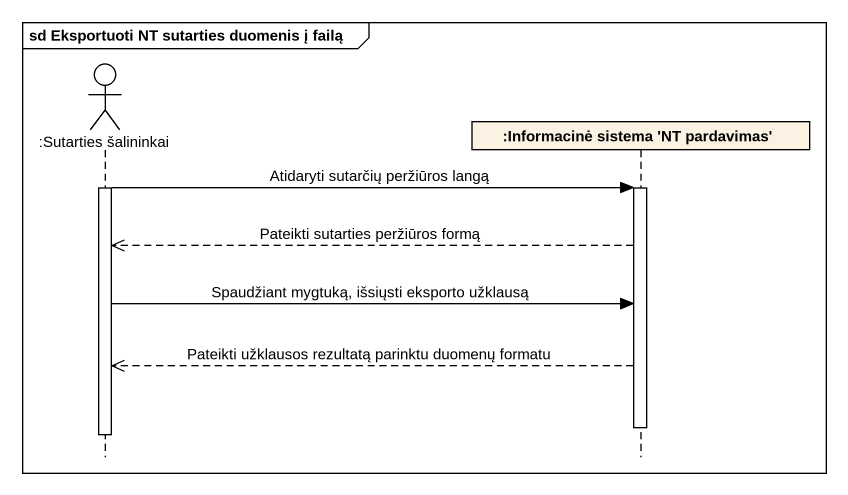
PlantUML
@startuml
mainframe sd Eksportuoti NT sutarties duomenis į failą
hide footbox
actor ":Sutarties šalininkai" as Sutarties_šalininkai
participant ":Informacinė sistema 'NT pardavimas'" as Informacinė_sistema_NT

activate Sutarties_šalininkai
Sutarties_šalininkai -> Informacinė_sistema_NT : Atidaryti sutarčių peržiūros langą
activate Informacinė_sistema_NT
Informacinė_sistema_NT -->> Sutarties_šalininkai : Pateikti sutarties peržiūros formą
Sutarties_šalininkai -> Informacinė_sistema_NT : Spaudžiant mygtuką, išsiųsti eksporto užklausą
Informacinė_sistema_NT -->> Sutarties_šalininkai : Pateikti užklausos rezultatą parinktu duomenų formatu
deactivate Informacinė_sistema_NT
deactivate Sutarties_šalininkai
@enduml
